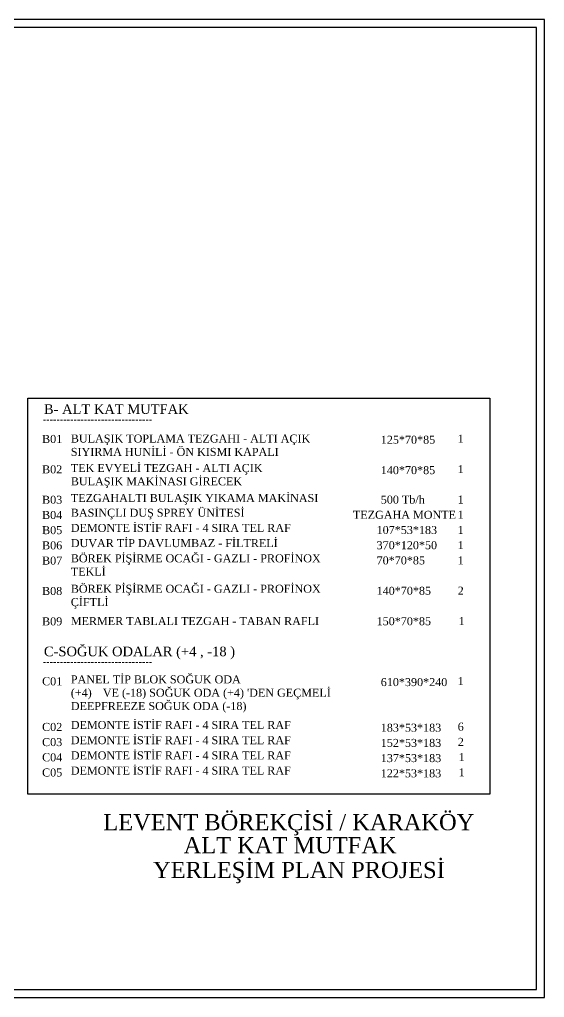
# Model space of a CAD drawing. Header units: centimetres. Extents: x 656 to 3822, y 4837 to 6203.
# Drawn here: x 3167 to 3822, y 4981 to 6203 of the extents above; entities that cross this region are included whole.
import ezdxf

# ---------------------------------------------------------------- set-up
doc = ezdxf.new("R2010")
doc.units = ezdxf.units.CM
doc.layers.add('YAZI', color=7, linetype='Continuous')
doc.styles.get("Standard").update_dxf_attribs({"font": 'arial.ttf'})
doc.styles.add('style2', font='times.ttf', dxfattribs={"height": 11})
doc.styles.add('ÖZKAN1', font='comic.ttf', dxfattribs={"width": 0.8, "height": 6})

msp = doc.modelspace()

# ---------------------------------------------------------------- linework, layer by layer
at = {"color": 1}
for points in [[(2339, 4981), (3822.4, 4981), (3822.4, 6203.3), (2339, 6203.3)], [(2349, 4991), (3812.4, 4991), (3812.4, 6193.3), (2349, 6193.3)], [(3177, 5730.2), (3754.4, 5730.2), (3754.4, 5235.2), (3177, 5235.2)]]:
    msp.add_lwpolyline(points, close=True, dxfattribs=at)

# ---------------------------------------------------------------- texts
at = {"color": 0, "attachment_point": 1}
for s, width, heights, insert, char_height in [('{\\fTimes New Roman|b0|i0|c162|p18;B- ALT KAT MUTFAK}', 270.529, [0], (3197.2, 5722.4), 12), ('{\\fTimes New Roman|b0|i0|c162|p18;B01}', 198.498, [0], (3194.9, 5684.1), 10), ('{\\fTimes New Roman|b0|i0|c162|p18;BULAŞIK TOPLAMA TEZGAHI - ALTI AÇIK\\PSIYIRMA HUNİLİ - ÖN KISMI KAPALI}', 712.94, [0], (3230.8, 5684.6), 10), ('{\\fTimes New Roman|b0|i0|c162|p18;1}', 361.492, [0], (3714.1, 5684.4), 10), ('{\\fTimes New Roman|b0|i0|c162|p18;125*70*85}', 361.492, [0], (3618, 5683.1), 10), ('{\\fTimes New Roman|b0|i0|c162|p18;TEK EVYELİ TEZGAH - ALTI AÇIK\\PBULAŞIK MAKİNASI GİRECEK}', 712.94, [0], (3230.8, 5647.8), 10), ('{\\fTimes New Roman|b0|i0|c162|p18;B02}', 198.498, [0], (3194.9, 5646.1), 10), ('{\\fTimes New Roman|b0|i0|c162|p18;140*70*85}', 361.492, [0], (3618, 5645.1), 10), ('{\\fTimes New Roman|b0|i0|c162|p18;1}', 361.492, [0], (3714.1, 5646.4), 10), ('{\\fTimes New Roman|b0|i0|c162|p18;TEZGAHALTI BULAŞIK YIKAMA MAKİNASI }', 712.94, [15.1], (3230.8, 5610.3), 10), ('{\\fTimes New Roman|b0|i0|c162|p18;B03}', 198.498, [0], (3194.9, 5608.1), 10), ('{\\fTimes New Roman|b0|i0|c162|p18;500 Tb/h}', 361.492, [0], (3618, 5608.3), 10), ('{\\fTimes New Roman|b0|i0|c162|p18;1}', 361.492, [0], (3714.1, 5608.4), 10), ('{\\fTimes New Roman|b0|i0|c162|p18;B04}', 198.498, [0], (3194.9, 5589.1), 10), ('{\\fTimes New Roman|b0|i0|c162|p18;BASINÇLI DUŞ SPREY ÜNİTESİ}', 712.94, [15.1], (3230.8, 5591.9), 10), ('{\\fTimes New Roman|b0|i0|c162|p18;TEZGAHA MONTE}', 361.492, [0], (3583.2, 5589.3), 10), ('{\\fTimes New Roman|b0|i0|c162|p18;1}', 361.492, [0], (3714.1, 5589.4), 10), ('{\\fTimes New Roman|b0|i0|c162|p18;DEMONTE İSTİF RAFI - 4 SIRA TEL RAF}', 712.94, [15.1], (3230.8, 5572.9), 10), ('{\\fTimes New Roman|b0|i0|c162|p18;B05}', 198.498, [0], (3194.9, 5570.1), 10), ('{\\fTimes New Roman|b0|i0|c162|p18;107*53*183}', 361.492, [0], (3612.8, 5570.3), 10), ('{\\fTimes New Roman|b0|i0|c162|p18;1}', 361.492, [0], (3714.1, 5570.4), 10), ('{\\fTimes New Roman|b0|i0|c162|p18;B06}', 198.498, [0], (3194.9, 5551.1), 10), ('{\\fTimes New Roman|b0|i0|c162|p18;DUVAR TİP DAVLUMBAZ - FİLTRELİ}', 712.94, [15.1], (3230.8, 5553.9), 10), ('{\\fTimes New Roman|b0|i0|c162|p18;370*120*50}', 361.492, [0], (3612.8, 5551.3), 10), ('{\\fTimes New Roman|b0|i0|c162|p18;1}', 361.492, [0], (3714.1, 5551.4), 10), ('{\\fTimes New Roman|b0|i0|c162|p18;BÖREK PİŞİRME OCAĞI - GAZLI - PROFİNOX\\PTEKLİ}', 712.94, [80.4], (3230.8, 5534.9), 10), ('{\\fTimes New Roman|b0|i0|c162|p18;B07}', 198.498, [0], (3194.9, 5532.1), 10), ('{\\fTimes New Roman|b0|i0|c162|p18;70*70*85}', 361.492, [0], (3612.8, 5532.3), 10), ('{\\fTimes New Roman|b0|i0|c162|p18;1}', 361.492, [0], (3714.1, 5532.4), 10), ('{\\fTimes New Roman|b0|i0|c162|p18;B08}', 198.498, [0], (3194.9, 5494.1), 10), ('{\\fTimes New Roman|b0|i0|c162|p18;BÖREK PİŞİRME OCAĞI - GAZLI - PROFİNOX\\PÇİFTLİ}', 712.94, [80.4], (3230.8, 5496.9), 10), ('{\\fTimes New Roman|b0|i0|c162|p18;140*70*85}', 361.492, [0], (3612.8, 5494.3), 10), ('{\\fTimes New Roman|b0|i0|c162|p18;2}', 361.492, [0], (3714.1, 5494.4), 10), ('{\\fTimes New Roman|b0|i0|c162|p18;B09}', 198.498, [0], (3194.9, 5456.1), 10), ('{\\fTimes New Roman|b0|i0|c162|p18;MERMER TABLALI TEZGAH - TABAN RAFLI}', 712.94, [80.4], (3230.8, 5456.5), 10), ('{\\fTimes New Roman|b0|i0|c162|p18;150*70*85}', 361.492, [0], (3612.8, 5456.3), 10), ('{\\fTimes New Roman|b0|i0|c162|p18;1}', 361.492, [0], (3715.1, 5456.4), 10), ('{\\fTimes New Roman|b0|i0|c162|p18;C-SOĞUK ODALAR (+4 , -18 )}', 270.529, [0], (3197.2, 5419.5), 12), ('{\\fTimes New Roman|b0|i0|c162|p18;C01}', 198.498, [0], (3194.9, 5381.2), 10), ("{\\fTimes New Roman|b0|i0|c162|p18;\\C256;PANEL TİP BLOK SOĞUK ODA \\P(+4)^IVE (-18) SOĞUK ODA (+4) 'DEN GEÇMELİ \\PDEEPFREEZE SOĞUK ODA (-18)}", 712.94, [0], (3230.8, 5383.6), 10), ('{\\fTimes New Roman|b0|i0|c162|p18;610*390*240}', 361.492, [0], (3618, 5380.2), 10), ('{\\fTimes New Roman|b0|i0|c162|p18;1}', 361.492, [0], (3714.1, 5381.5), 10), ('{\\fTimes New Roman|b0|i0|c162|p18;\\C256;DEMONTE İSTİF RAFI - 4 SIRA TEL RAF}', 712.94, [0], (3230.8, 5326.6), 10), ('{\\fTimes New Roman|b0|i0|c162|p18;C02}', 198.498, [0], (3194.9, 5324.2), 10), ('{\\fTimes New Roman|b0|i0|c162|p18;183*53*183}', 361.492, [0], (3618, 5323.2), 10), ('{\\fTimes New Roman|b0|i0|c162|p18;6}', 361.492, [0], (3714.1, 5324.5), 10), ('{\\fTimes New Roman|b0|i0|c162|p18;C03}', 198.498, [0], (3194.9, 5305.2), 10), ('{\\fTimes New Roman|b0|i0|c162|p18;\\C256;DEMONTE İSTİF RAFI - 4 SIRA TEL RAF}', 712.94, [0], (3230.8, 5307.6), 10), ('{\\fTimes New Roman|b0|i0|c162|p18;2}', 361.492, [0], (3714.2, 5305.5), 10), ('{\\fTimes New Roman|b0|i0|c162|p18;152*53*183}', 361.492, [0], (3618, 5304.2), 10), ('{\\fTimes New Roman|b0|i0|c162|p18;C04}', 198.498, [0], (3194.9, 5286.2), 10), ('{\\fTimes New Roman|b0|i0|c162|p18;\\C256;DEMONTE İSTİF RAFI - 4 SIRA TEL RAF}', 712.94, [0], (3230.8, 5288.6), 10), ('{\\fTimes New Roman|b0|i0|c162|p18;137*53*183}', 361.492, [0], (3618, 5285.2), 10), ('{\\fTimes New Roman|b0|i0|c162|p18;1}', 361.492, [0], (3715.3, 5286.5), 10), ('{\\fTimes New Roman|b0|i0|c162|p18;\\C256;DEMONTE İSTİF RAFI - 4 SIRA TEL RAF}', 712.94, [0], (3230.8, 5269.6), 10), ('{\\fTimes New Roman|b0|i0|c162|p18;C05}', 198.498, [0], (3194.9, 5267.2), 10), ('{\\fTimes New Roman|b0|i0|c162|p18;122*53*183}', 361.492, [0], (3618, 5266.2), 10), ('{\\fTimes New Roman|b0|i0|c162|p18;1}', 361.492, [0], (3715.3, 5267.5), 10)]:
    msp.add_mtext_dynamic_manual_height_columns(s, width=width, gutter_width=54.5, heights=heights, dxfattribs=dict(at, insert=insert, char_height=char_height))
at = {"layer": 'YAZI', "color": 0, "style": 'ÖZKAN1', "width": 0.8}
for p in [(3195.7, 5698), (3195.7, 5395.1)]:
    msp.add_text('--------------------------------', height=12, dxfattribs=at).set_placement(p)
at = {"layer": 'YAZI', "color": 1, "style": 'style2'}
for s, p in [('LEVENT BÖREKÇİSİ / KARAKÖY', (3271.4, 5190)), ('ALT KAT MUTFAK', (3371.7, 5161.2)), ('YERLEŞİM PLAN PROJESİ', (3333.6, 5130.3))]:
    msp.add_text(s, height=20.194, dxfattribs=at).set_placement(p)

doc.saveas('drawing.dxf')
